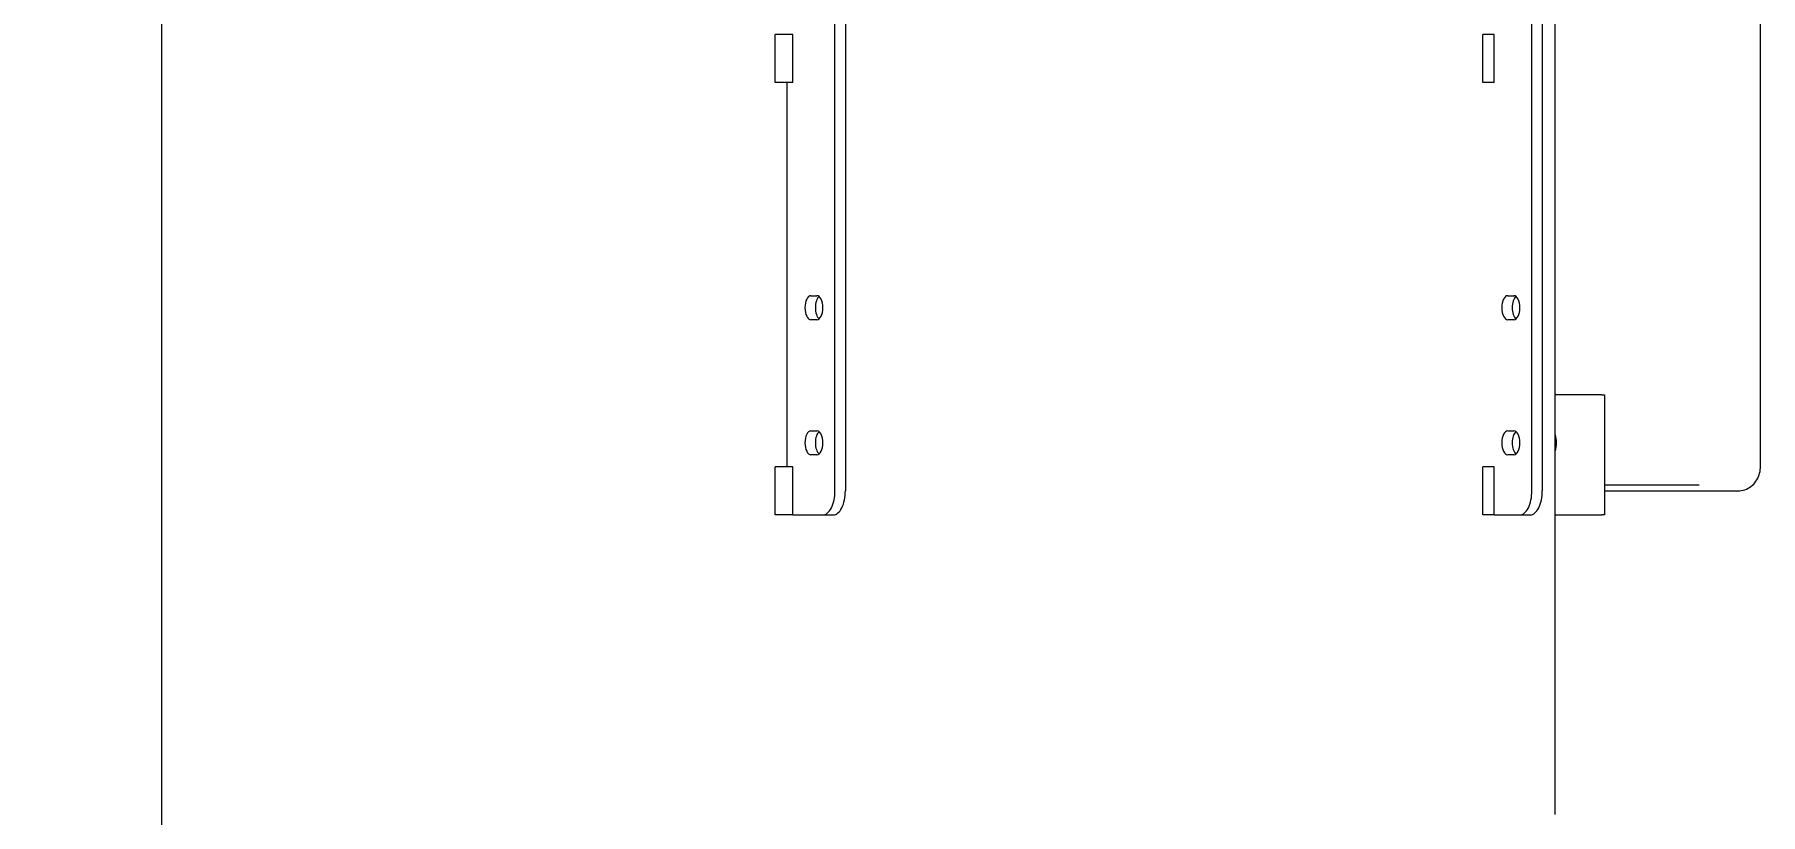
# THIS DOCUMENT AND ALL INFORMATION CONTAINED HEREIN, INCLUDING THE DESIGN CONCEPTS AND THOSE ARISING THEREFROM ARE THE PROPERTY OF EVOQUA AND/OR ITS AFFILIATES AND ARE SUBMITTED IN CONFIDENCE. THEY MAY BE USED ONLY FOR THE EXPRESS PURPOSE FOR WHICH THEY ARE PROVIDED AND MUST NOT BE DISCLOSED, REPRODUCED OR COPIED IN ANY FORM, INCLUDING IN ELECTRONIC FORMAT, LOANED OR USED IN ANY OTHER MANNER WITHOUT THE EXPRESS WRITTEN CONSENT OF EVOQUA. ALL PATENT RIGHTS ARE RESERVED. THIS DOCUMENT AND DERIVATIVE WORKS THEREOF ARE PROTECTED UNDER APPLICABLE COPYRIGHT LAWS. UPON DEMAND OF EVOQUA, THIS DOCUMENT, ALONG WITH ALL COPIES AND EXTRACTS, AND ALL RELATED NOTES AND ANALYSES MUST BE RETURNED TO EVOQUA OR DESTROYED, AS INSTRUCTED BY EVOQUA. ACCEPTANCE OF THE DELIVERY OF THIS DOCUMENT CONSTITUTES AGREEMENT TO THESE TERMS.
# Model space of a CAD drawing. Header units: inches. Extents: x 12 to 318, y 5 to 204.
# Drawn here: x 37.38 to 73.31, y 51.68 to 67.92 of the extents above; entities that cross this region are included whole.
import ezdxf

# ---------------------------------------------------------------- set-up
doc = ezdxf.new("R2010")
doc.units = ezdxf.units.IN
doc.header["$LTSCALE"] = 9.5
doc.header["$MEASUREMENT"] = 0
doc.layers.add('Dimension', color=7, linetype='Continuous', lineweight=25)
doc.layers.add('Visible', color=7, linetype='Continuous', lineweight=18)
doc.styles.add('Standard D-E', font='arial.ttf')
doc.dimstyles.new('in [mm] D-E NeptuneBenson', dxfattribs={"dimscale": 9.5, "dimtxt": 0.15, "dimasz": 0.098425, "dimexe": 0.125, "dimexo": 0.063, "dimgap": 0.031496, "dimtad": 0, "dimtih": 1, "dimtoh": 1, "dimdec": 4, "dimzin": 3, "dimdsep": 46, "dimlunit": 5, "dimtxsty": 'Standard D-E', "dimcen": 0.09, "dimdle": 0.393701, "dimclrd": 256, "dimclre": 256, "dimclrt": 256, "dimadec": 1, "dimazin": 1, "dimtfac": 1, "dimtofl": 0, "dimtmove": 0, "dimatfit": 3, "dimfxl": 1, "dimfrac": 1, "dimtolj": 1, "dimtzin": 4, "dimlwd": -1, "dimlwe": -1, "dimarcsym": 0})

# ---------------------------------------------------------------- blocks, each defined once
blk = doc.blocks.new('*D25')
at = {"layer": 'Defpoints', "color": 0, "transparency": 16777216}
for p in [(20.489, 91.889), (38.125, 91.889), (38.531, 28.059)]:
    blk.add_point(p, dxfattribs=at)
at = {"layer": 'Dimension', "transparency": 16777216}
for p, q in [((37.526, 91.889), (19.301, 91.889)), ((20.489, 90.954), (20.489, 62.954)), ((20.489, 28.994), (20.489, 56.994)), ((37.932, 28.059), (19.301, 28.059))]:
    blk.add_line(p, q, dxfattribs=at)
for points in [[(20.333, 90.954), (20.644, 90.954), (20.489, 91.889)], [(20.333, 28.994), (20.644, 28.994), (20.489, 28.059)]]:
    blk.add_solid(points, dxfattribs=at)
at = {"layer": 'Dimension', "transparency": 16777216, "char_height": 1.425, "attachment_point": 5, "style": 'Standard D-E'}
for s, insert in [('\\A1; 63{\\H1x;\\S13#16;} in', (20.489, 61.742)), ('\\A1;[1621.3 mm]', (20.489, 58.762))]:
    blk.add_mtext(s, dxfattribs=dict(at, insert=insert))

msp = doc.modelspace()

# ---------------------------------------------------------------- linework, layer by layer
at = {"layer": 'Visible'}
for p, q in [((54.042265, 58.419365), (54.042265, 87.169365)), ((54.258771, 87.169365), (54.258771, 58.419365)), ((68.54819, 58.419365), (68.54819, 87.169365)), ((68.764697, 87.169365), (68.764697, 58.419365)), ((40.029811, 40.433942), (40.029811, 82.669365)), ((73.306657, 58.919365), (73.306657, 75.669365)), ((69.029811, 51.680282), (69.029811, 74.812928)), ((53.167265, 67.919365), (52.793814, 67.919365)), ((52.793814, 66.919365), (52.793814, 67.919365)), ((53.167265, 66.919365), (53.167265, 67.919365)), ((67.76164, 67.919365), (67.52777, 67.919365)), ((67.52777, 66.919365), (67.52777, 67.919365)), ((67.76164, 66.919365), (67.76164, 67.919365)), ((53.167265, 66.919365), (52.793814, 66.919365)), ((53.042265, 66.919365), (53.042265, 58.919365)), ((67.76164, 66.919365), (67.52777, 66.919365)), ((53.542265, 62.481865), (53.667265, 62.481865)), ((68.04819, 62.481865), (68.17319, 62.481865)), ((53.667265, 61.981865), (53.542265, 61.981865)), ((68.17319, 61.981865), (68.04819, 61.981865)), ((70.003004, 60.419365), (69.029811, 60.419365)), ((70.003004, 60.419365), (70.061618, 60.419365)), ((70.061618, 60.419365), (70.061618, 57.919365)), ((53.542265, 59.669365), (53.667265, 59.669365)), ((68.04819, 59.669365), (68.17319, 59.669365)), ((53.167265, 58.919365), (52.793814, 58.919365)), ((52.793814, 57.919365), (52.793814, 58.919365)), ((53.167265, 57.919365), (53.167265, 58.919365)), ((53.667265, 59.169365), (53.542265, 59.169365)), ((67.76164, 58.919365), (67.52777, 58.919365)), ((67.52777, 57.919365), (67.52777, 58.919365)), ((67.76164, 57.919365), (67.76164, 58.919365)), ((68.17319, 59.169365), (68.04819, 59.169365)), ((70.061618, 58.544365), (72.032138, 58.544365)), ((70.061618, 58.419365), (72.197498, 58.419365)), ((72.197498, 58.419365), (72.447559, 58.419365)), ((72.447559, 58.419365), (72.707212, 58.419365)), ((72.707212, 58.419365), (72.840151, 58.419365)), ((53.167265, 57.919365), (52.793814, 57.919365)), ((53.167265, 57.919365), (53.792265, 57.919365)), ((53.792265, 57.919365), (54.008771, 57.919365)), ((67.76164, 57.919365), (67.52777, 57.919365)), ((67.76164, 57.919365), (68.29819, 57.919365)), ((68.29819, 57.919365), (68.514697, 57.919365)), ((69.029811, 57.919365), (70.003004, 57.919365)), ((70.061618, 57.919365), (70.003004, 57.919365))]:
    msp.add_line(p, q, dxfattribs=at)
for centre, major_axis, start_param, end_param in [((53.542265, 62.231865), (0, -0.25), 3.141592654, 6.283185307), ((53.758771, 62.231865), (0, 0.25), 0.374734433, 2.766858221), ((53.667265, 62.231865), (0, 0.25), 3.141592654, 6.283185307), ((68.04819, 62.231865), (0, -0.25), 3.141592654, 6.283185307), ((68.264697, 62.231865), (0, 0.25), 0.374734433, 2.766858221), ((68.17319, 62.231865), (0, 0.25), 3.141592654, 6.283185307), ((53.542265, 59.419365), (0, -0.25), 3.141592654, 6.283185307), ((53.758771, 59.419365), (0, 0.25), 0.374734433, 2.766858221), ((53.667265, 59.419365), (0, 0.25), 3.141592654, 6.283185307), ((68.04819, 59.419365), (0, -0.25), 3.141592654, 6.283185307), ((68.264697, 59.419365), (0, 0.25), 0.374734433, 2.766858221), ((68.17319, 59.419365), (0, 0.25), 3.141592654, 6.283185307), ((68.913212, 59.419365), (0, 0.281), 4.780533907, 5.304291465), ((68.913212, 59.419365), (0, 0.281), 4.120486496, 4.780533907), ((53.792265, 58.419365), (0, -0.5), 0, 1.570796327), ((54.008771, 58.419365), (0, -0.5), 0, 1.570796327), ((68.29819, 58.419365), (0, -0.5), 0, 1.570796327), ((68.514697, 58.419365), (0, -0.5), 0, 1.570796327)]:
    msp.add_ellipse(centre, major_axis=major_axis, ratio=0.5, start_param=start_param, end_param=end_param, dxfattribs=at)
for points, weights in [([(69.029811, 59.587052), (69.051008, 59.508186), (69.053386, 59.438499)], [1.00525638969, 1.03511402613, 1]), ([(69.053386, 59.438499), (69.05595, 59.36338), (69.037174, 59.27664)], [1, 1.0379548493, 1]), ([(69.037174, 59.27664), (69.033868, 59.265463), (69.029811, 59.254893)], [1, 1.00849921298, 1.01319197579])]:
    msp.add_rational_spline(points, weights, degree=2, dxfattribs=at)
msp.add_open_spline([(72.840151, 58.419365), (72.888225, 58.419365), (72.936252, 58.427421), (73.02754, 58.45836), (73.070619, 58.48151), (73.149083, 58.540565), (73.183885, 58.577086), (73.241137, 58.658246), (73.263448, 58.702993), (73.294721, 58.796262), (73.303704, 58.844803), (73.306452, 58.902187), (73.306657, 58.910776), (73.306657, 58.919365)], degree=3, knots=[1.570796327, 1.570796327, 1.570796327, 1.570796327, 1.85628195, 1.85628195, 2.148446526, 2.148446526, 2.458040774, 2.458040774, 2.77220004, 2.77220004, 3.086359305, 3.086359305, 3.141592654, 3.141592654, 3.141592654, 3.141592654], dxfattribs=at)

# ---------------------------------------------------------------- dimensions: what is measured, and where the dimension line sits
at = {"layer": 'Dimension'}
dim = msp.add_linear_dim(base=(20.488659, 91.889365), p1=(38.530687, 28.059365), p2=(38.124811, 91.889365), angle=90, text=' <> in\\X[1621.3 mm]', dimstyle='in [mm] D-E NeptuneBenson', override={"dimgap": 0.031496, "dimdec": 4, "dimpost": '', "dimtol": 0, "dimlim": 0, "dimtp": 0, "dimtm": 0, "dimtdec": 2, "dimatfit": 1}, dxfattribs=at)
dim.commit()
dim.dimension.update_dxf_attribs({"geometry": '*D25', "text_midpoint": (20.488659, 59.974365), "dimtype": 160})

doc.saveas('drawing.dxf')
